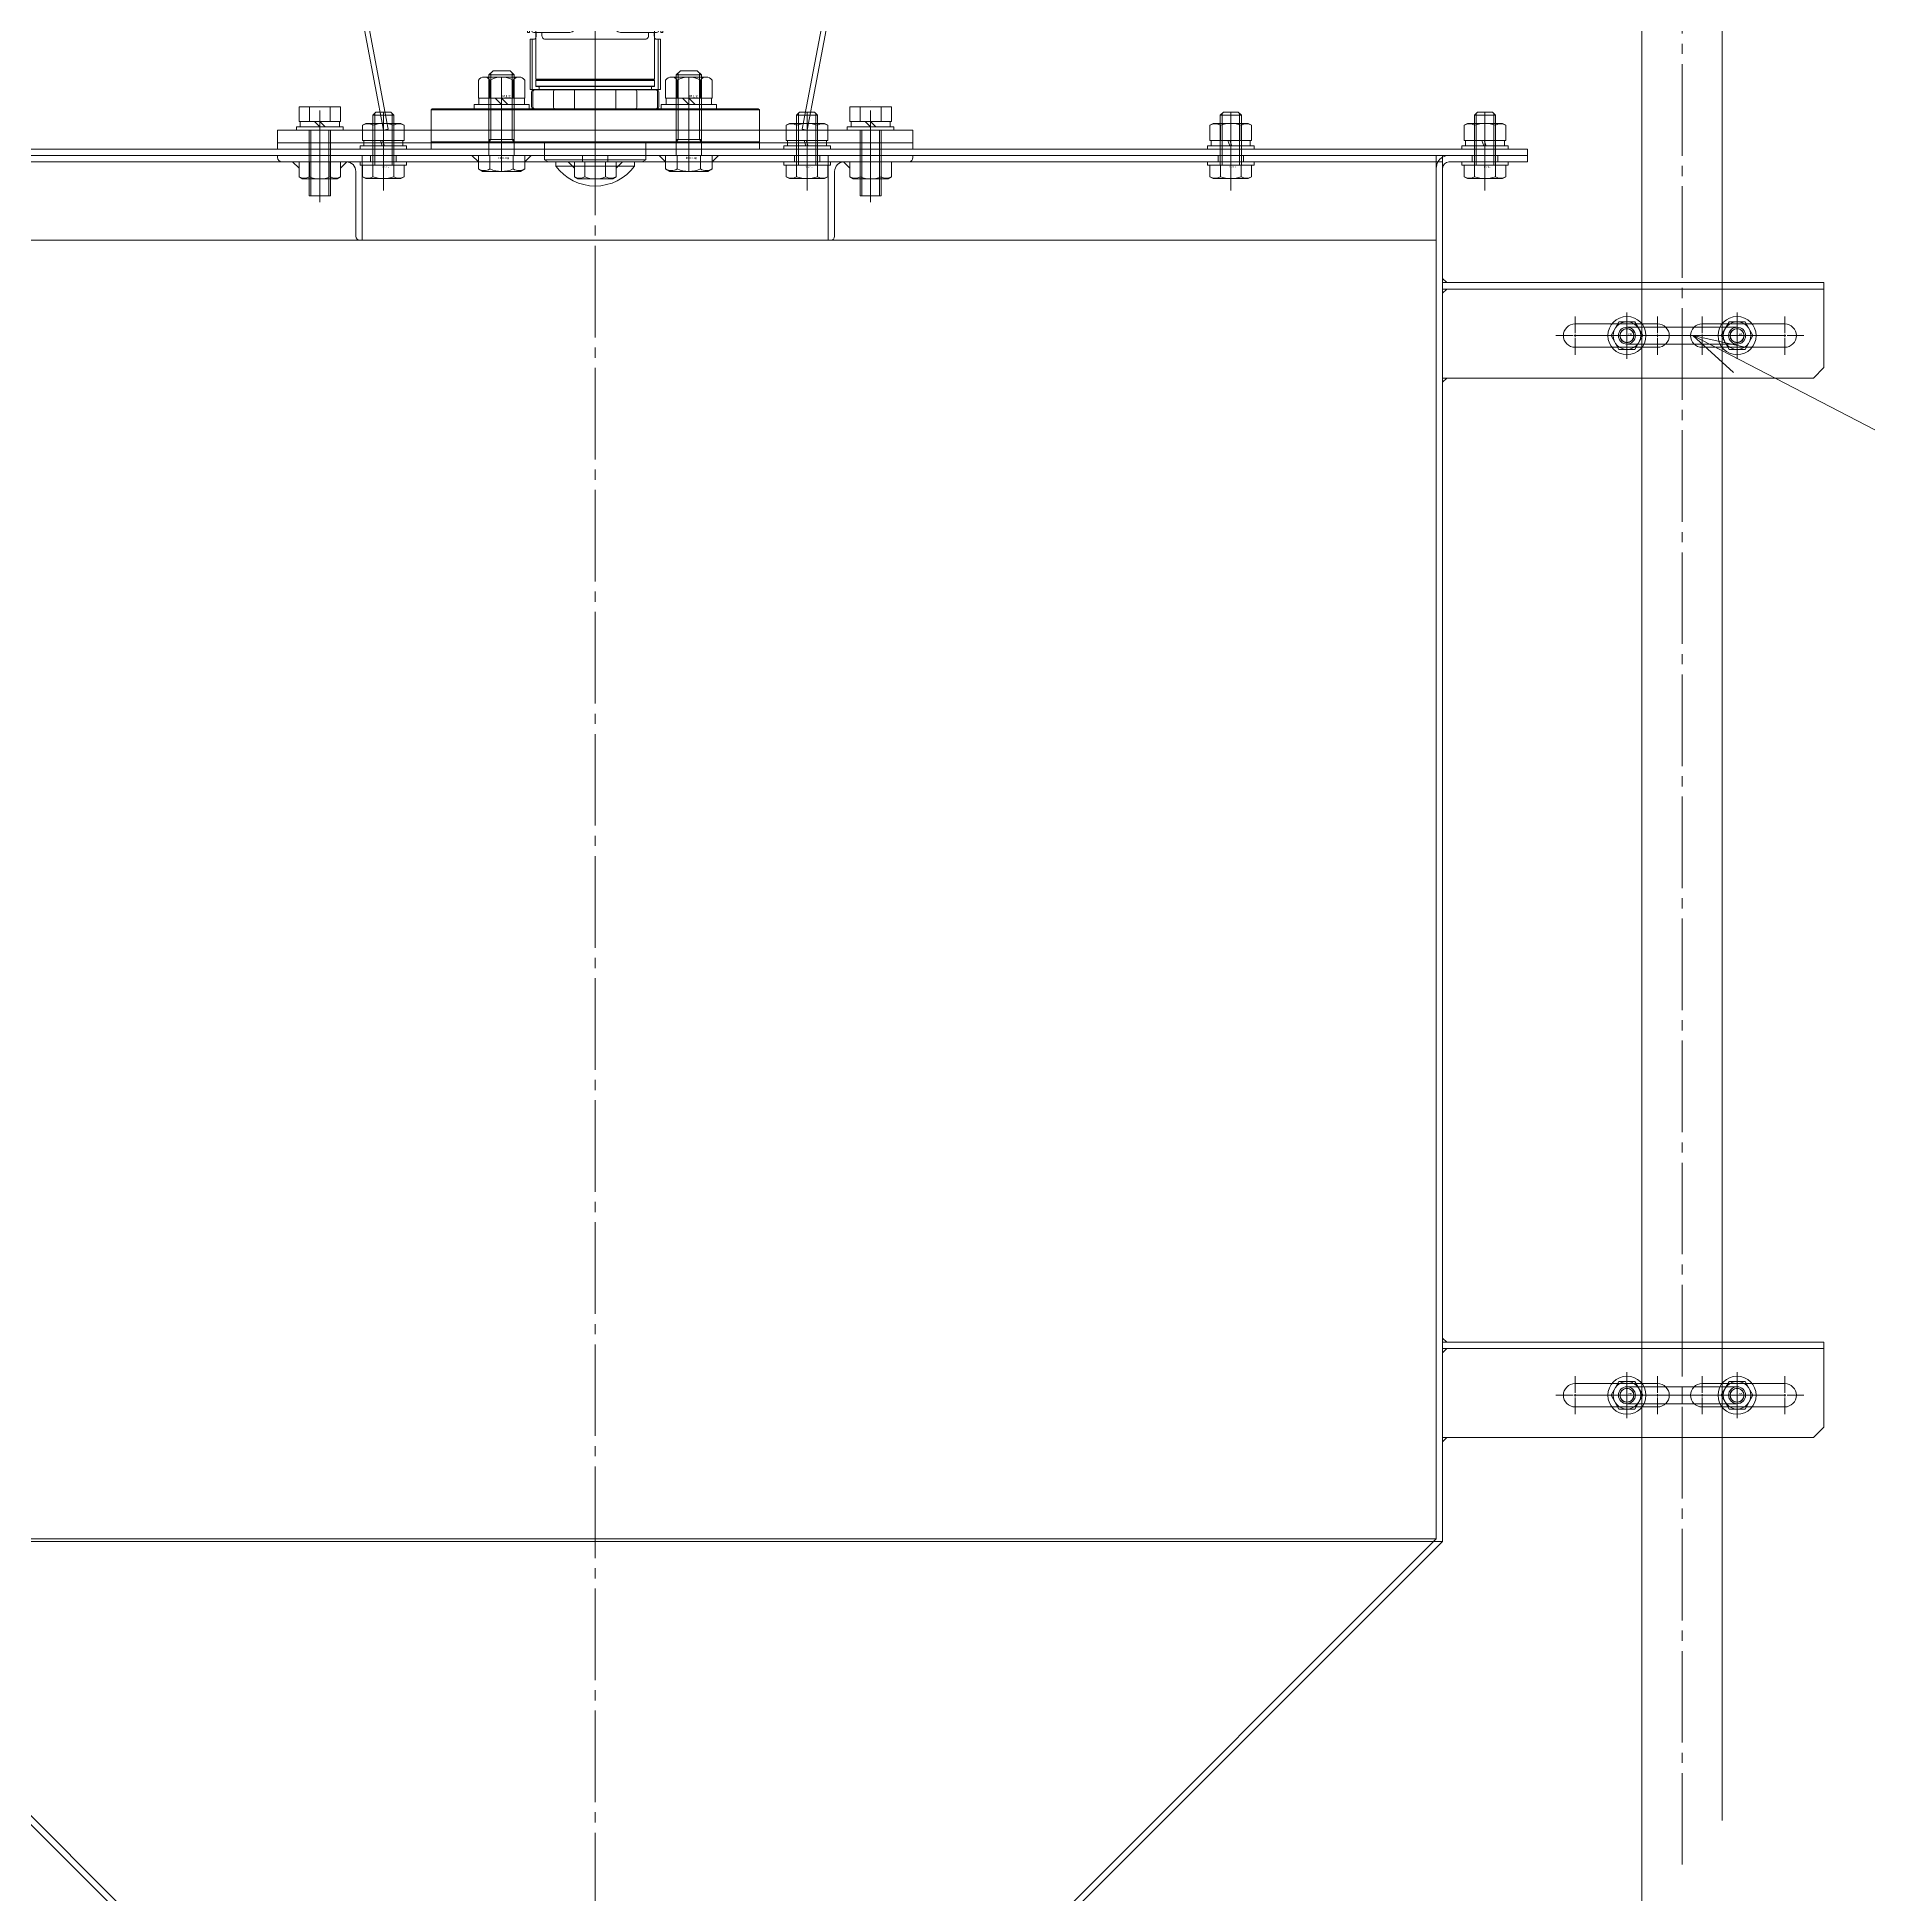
# Model space of a CAD drawing. Units: millimetres at full size. Extents: x -24503 to 24503, y -7436 to 7436.
# Drawn here: x 8835 to 9699, y 3430 to 4307 of the extents above; entities that cross this region are included whole.
import ezdxf
from ezdxf.enums import TextEntityAlignment as Align

# ---------------------------------------------------------------- set-up
doc = ezdxf.new("R2010")
doc.units = ezdxf.units.MM
doc.header["$LTSCALE"] = 4.8
doc.linetypes.add('CHAIN2', pattern=[12, 9, -1, 1, -1])
for name, color, linetype, lineweight in [('0-2_08_DIM', 3, 'Continuous', 9), ('0-4_0', 2, 'Continuous', 9), ('0-5_01_NORMAL', 134, 'Continuous', 9), ('0-6_05_CENTER', 2, 'CHAIN2', 9), ('0-7_04_HIDDEN', 7, 'Continuous', 9), ('0-8_10_DRAFT', 1, 'Continuous', 9), ('0-C_01_外形線', 134, 'Continuous', 9), ('0-D_03_かくれ線', 5, 'Continuous', 9), ('0-F_04_中心線', 4, 'CHAIN2', 9), ('1-0_02_細線', 6, 'Continuous', 9)]:
    doc.layers.add(name, color=color, linetype=linetype, lineweight=lineweight)
doc.styles.add('ＭＳ ゴシック', font='')
doc.styles.get('ＭＳ ゴシック').set_extended_font_data('MS Gothic')

# ---------------------------------------------------------------- blocks, each defined once
blk = doc.blocks.new('A$C1A3C2C0C_1_1_2_1')
at = {"layer": '0-4_0', "color": 134}
for p, q in [((-9.815, 11), (9.815, 11)), ((-9.815, 4), (-9.815, 11)), ((-4.908, 4), (-4.908, 11)), ((4.907, 4), (4.907, 11)), ((9.815, 4), (9.815, 11)), ((-11, 1.5), (11, 1.5)), ((-11, 1.5), (-11, 0)), ((-11, 0), (11, 0)), ((9.815, 4), (-9.815, 4)), ((-9.25, 4), (-9.25, 1.5)), ((-5, -31), (-5, 0)), ((-4.188, -31), (-4.188, 0)), ((0, 1.5), (-2.5, 4)), ((0, 4), (2.5, 1.5)), ((4.188, -31), (4.188, 0)), ((5, -31), (5, 0)), ((9.25, 1.5), (9.25, 4)), ((11, 0), (11, 1.5)), ((-5, -31), (5, -31))]:
    blk.add_line(p, q, dxfattribs=at)
at = {"layer": '0-4_0', "color": 134, "linetype": 'CHAIN2'}
blk.add_line((0, -34), (0, 14), dxfattribs=at)
at = {"layer": '0-8_10_DRAFT', "style": 'ＭＳ ゴシック', "width": 1.8}
blk.add_text('BT-M10x35L,SW,PW', height=0.2199, dxfattribs=at).set_placement((5.1, 10.658), align=Align.BOTTOM_LEFT)
blk = doc.blocks.new('A$C1BB41D09_1_1')
at = {"layer": '0-4_0', "color": 134}
for p, q in [((-250, 800), (-100, 6)), ((250, 800), (100, 6))]:
    blk.add_line(p, q, dxfattribs=at)
blk.add_lwpolyline([(-150, 0), (150, 0), (150, 6), (-150, 6)], close=True, dxfattribs=at)
at = {"layer": '0-6_05_CENTER'}
for p, q in [((0, 1266.384), (0, -10.394)), ((-130, -7.779), (-130, 13.567)), ((-130, -7.779), (-130, 13.567)), ((130, -7.779), (130, 13.567)), ((130, -7.779), (130, 13.567))]:
    blk.add_line(p, q, dxfattribs=at)
at = {"layer": '0-7_04_HIDDEN'}
for p, q in [((-247.7, 800.215), (-97.74, 6.427)), ((247.7, 800.215), (97.74, 6.427)), ((-100, 6), (-97.74, 6.427)), ((-100, 0), (-100, 6)), ((100, 6), (97.74, 6.427)), ((100, 0), (100, 6))]:
    blk.add_line(p, q, dxfattribs=at)
blk = doc.blocks.new('A$C30EB6CF4_1_1')
at = {"layer": '0-4_0', "color": 3}
blk.add_lwpolyline([(-150, 3), (150, 3), (150, 0), (-150, 0)], close=True, dxfattribs=at)
at = {"layer": '0-4_0'}
for name, p in [('A$C1BB41D09_1_1', (0, 3)), ('A$C1A3C2C0C_1_1_2_1', (-130, 9)), ('A$C1A3C2C0C_1_1_2_1', (130, 9))]:
    blk.add_blockref(name, p, dxfattribs=at)
blk = doc.blocks.new('A$C68031159_1_1')
at = {"layer": '0-4_0'}
for p, q in [((-31, 70.899), (31, 70.899)), ((-30, 70.899), (-30, 27.899)), ((30, 27.899), (30, 70.899)), ((-32, 69.899), (-32, 26.899)), ((-30, 69.899), (-31, 69.899)), ((-31, 26.899), (-31, 69.899)), ((30, 69.899), (31, 69.899)), ((31, 26.899), (31, 69.899)), ((32, 69.899), (32, 26.899)), ((-9, 37.316), (-9, 29.899)), ((9, 29.899), (9, 37.316)), ((-31, 26.899), (-32, 26.899)), ((-12, 26.899), (-29, 26.899)), ((-27.869, 25.7), (-27.869, 26.899)), ((-25.189, 26.899), (-25.189, 25.7)), ((9, 29.9), (-9, 29.9)), ((29, 26.899), (12, 26.899)), ((25.189, 26.899), (25.189, 25.7)), ((27.869, 25.7), (27.869, 26.899)), ((31.25, 26.899), (31, 26.899)), ((32, 26.899), (31.25, 26.899)), ((-30.75, 23.7), (-30.75, 0)), ((-29.75, 23.7), (-30.75, 23.7)), ((-29.75, 23.7), (-28.655, 23.7)), ((23.988, 23.7), (-23.988, 23.7)), ((28.655, 23.7), (29.75, 23.7)), ((29.75, 23.7), (30.75, 23.7)), ((30.75, 0), (30.75, 23.7)), ((-30.75, 0), (30.75, 0))]:
    blk.add_line(p, q, dxfattribs=at)
for centre, radius, start, end in [((-31, 69.899), 1, 90, 180), ((31, 69.899), 1, 0, 90), ((0, 47.899), 13, 318.59038, 221.40962), ((-12, 37.316), 3, 0, 41.40962), ((12, 37.316), 3, 138.59038, 180), ((-29, 27.899), 1, 180, 270), ((-12, 29.899), 3, 270, 0), ((12, 29.899), 3, 180, 270), ((29, 27.899), 1, 270, 0), ((-28.775, 24.291), 0.603, 281.50167, 338.44243), ((-31.203, 25.555), 3.337, 333.56013, 2.49311), ((-22.56, 25.595), 2.631, 177.72115, 213.72966), ((-23.945, 24.657), 0.959, 213.06511, 267.39724), ((23.945, 24.657), 0.959, 272.60276, 326.93489), ((22.56, 25.595), 2.631, 326.27034, 2.27885), ((31.203, 25.555), 3.337, 177.50689, 206.43987), ((28.775, 24.291), 0.603, 201.55757, 258.49833)]:
    blk.add_arc(centre, radius, start, end, dxfattribs=at)
at = {"layer": '0-7_04_HIDDEN', "color": 2}
for p, q in [((-30, 69.899), (30, 69.899)), ((-29.75, 0), (-29.75, 23.7)), ((29.75, 0), (29.75, 23.7))]:
    blk.add_line(p, q, dxfattribs=at)
blk = doc.blocks.new('A$C6802FC92_1_1')
at = {"layer": '0-4_0'}
for p, q in [((-7.584, 88), (-26, 88)), ((-21.537, 87.941), (-24.058, 86.076)), ((-16.515, 86.935), (-16.515, 87.8)), ((-16.3, 88), (-16.3, 80.28)), ((7.584, 88), (-7.584, 88)), ((7.584, 88), (26, 88)), ((16.3, 88), (16.3, 80.28)), ((16.515, 86.935), (16.515, 87.8)), ((21.537, 87.941), (24.058, 86.076)), ((28, 86), (26, 88)), ((-24.134, 85.945), (-24.919, 80.027)), ((-16.515, 87), (-16.3, 87)), ((16.3, 86), (-16.3, 86)), ((16.515, 87), (16.3, 87)), ((24.134, 85.945), (24.919, 80.027)), ((28, 78), (28, 86)), ((-28, 78), (-27.209, 78)), ((-28, 77.55), (-28, 54.75)), ((28, 78), (27.209, 78)), ((28, 54.75), (28, 77.55)), ((-27.833, 69.892), (-27.94, 64.251)), ((-25.976, 68.224), (-26.456, 62.827)), ((25.976, 68.224), (26.456, 62.827)), ((27.833, 69.892), (27.94, 64.251)), ((-27.958, 54.552), (-28, 49.75)), ((28, 49.75), (27.958, 54.552)), ((-28, 49.75), (-28, 30)), ((28, 30), (28, 49.75)), ((-27.8, 29.597), (-28, 29.397)), ((-28, 26.7), (-28, 29.397)), ((28, 29.397), (-28, 29.397)), ((-28, 26.7), (28, 26.7)), ((-27.8, 26.5), (-28, 26.7)), ((-27.8, 29.597), (-26.31, 29.597)), ((-26.7, 26.5), (-27.8, 26.5)), ((-26.7, 26.5), (26.7, 26.5)), ((-26.5, 26.3), (-26.5, 25.2)), ((-26.31, 29.597), (26.31, 29.597)), ((-26.11, 30), (-26.11, 29.797)), ((26.11, 30), (26.11, 29.797)), ((26.11, 30), (28, 30)), ((27.8, 29.597), (26.31, 29.597)), ((26.5, 26.3), (26.5, 25.2)), ((27.8, 26.5), (26.7, 26.5)), ((27.8, 29.597), (28, 29.397)), ((27.8, 26.5), (28, 26.7)), ((28, 26.7), (28, 29.397)), ((-30, 24), (-30, 17)), ((-29.458, 17), (-29.458, 24)), ((-19.646, 17), (-19.646, 24)), ((-9.812, 17), (-9.812, 24)), ((9.812, 17), (9.812, 24)), ((19.646, 17), (19.646, 24)), ((29.458, 17), (29.458, 24)), ((30, 17), (30, 24)), ((-77, 16), (-77.5, 15.5)), ((-77.5, 15.5), (77.5, 15.5)), ((-77.5, 0.5), (-77.5, 15.5)), ((77, 16), (77.5, 15.5)), ((77.5, 0.5), (77.5, 15.5)), ((-77.5, 0.5), (77.5, 0.5)), ((-77, 0), (-77.5, 0.5)), ((-77, 0), (77, 0)), ((77, 0), (77.5, 0.5))]:
    blk.add_line(p, q, dxfattribs=at)
for points in [[(-26, 88), (-28, 86), (-28, 78)], [(-27.8, 77.75), (-26.905, 77.75), (-26.087, 77.75)], [(27.8, 77.75), (26.905, 77.75), (26.087, 77.75)], [(-28, 54.75), (-27.758, 54.75), (27.758, 54.75), (28, 54.75)], [(-28, 30), (-26.11, 30), (26.11, 30)], [(29, 25), (26.7, 25), (-26.7, 25), (-29, 25)], [(-77, 16), (-29, 16), (29, 16), (77, 16)]]:
    blk.add_lwpolyline(points, dxfattribs=at)
for centre, radius, start, end in [((-21.417, 87.847), 0.152, 91.2448, 141.993), ((-16.715, 87.8), 0.2, 359.99891, 89.99891), ((-7.584, 88.5), 0.5, 270, 356.22782), ((0, 88), 7.1, 3.77218, 176.22782), ((7.584, 88.5), 0.5, 183.77218, 270), ((16.715, 87.8), 0.2, 90.00109, 180.00109), ((21.417, 87.847), 0.152, 38.007, 88.7552), ((-30.158, 80.676), 5.279, 338.21067, 352.94618), ((-23.936, 85.917), 0.2, 127.50014, 171.92897), ((-16.315, 86.935), 0.2, 180, 274.31052), ((-12.191, 80.316), 4.109, 180.5155, 264.20458), ((12.191, 80.316), 4.109, 275.79542, 359.4845), ((16.315, 86.935), 0.2, 265.68948, 360), ((23.936, 85.917), 0.2, 8.07103, 52.49986), ((30.158, 80.676), 5.279, 187.05382, 201.78933), ((-27.8, 77.55), 0.2, 90, 180), ((-26.334, 69.916), 1.499, 166.56453, 180.91649), ((-27.774, 70.26), 0.0183, 40.77155, 167.66608), ((-23.824, 73.105), 4.85, 215.74109, 241.68483), ((-27.214, 77.713), 0.287, 47.10726, 88.86331), ((-27.485, 77.49), 0.636, 24.12154, 42.92017), ((-26.203, 78.388), 0.649, 280.24196, 323.20001), ((-27.84, 79.772), 2.791, 320.57751, 337.75993), ((-0.012, 200.352), 124.763, 264.20625, 275.80452), ((27.84, 79.772), 2.791, 202.24007, 219.42249), ((26.203, 78.388), 0.649, 216.79999, 259.75804), ((23.824, 73.105), 4.85, 298.31517, 324.25891), ((27.485, 77.49), 0.636, 137.07983, 155.87846), ((27.214, 77.713), 0.287, 91.13669, 132.89274), ((27.774, 70.26), 0.0183, 12.33392, 139.22845), ((26.334, 69.916), 1.499, 359.08351, 13.43547), ((27.8, 77.55), 0.2, 0, 90), ((-24.409, 64.125), 3.533, 177.95282, 187.54875), ((-25.459, 64.922), 2.758, 207.2177, 244.3346), ((-26.624, 62.487), 0.0581, 239.79556, 312.19737), ((-26.794, 62.661), 0.301, 313.85809, 346.18254), ((-27.504, 62.9), 1.05, 342.75547, 356.03157), ((-26.3, 68.611), 0.284, 17.65065, 51.93408), ((-27.03, 68.347), 1.061, 353.3768, 19.3226), ((27.029, 68.347), 1.061, 160.6774, 186.6232), ((26.3, 68.611), 0.284, 128.06592, 162.34935), ((27.504, 62.9), 1.05, 183.96843, 197.24453), ((26.794, 62.661), 0.301, 193.81746, 226.14191), ((26.624, 62.487), 0.0581, 227.80263, 300.20444), ((25.459, 64.922), 2.758, 295.6654, 332.7823), ((24.409, 64.125), 3.533, 352.45125, 2.04718), ((-27.758, 54.55), 0.2, 90, 179.5), ((27.758, 54.55), 0.2, 0.5, 90), ((-26.7, 26.3), 0.2, 0, 90), ((-26.31, 29.797), 0.2, 270, 0), ((26.31, 29.797), 0.2, 180, 270), ((26.7, 26.3), 0.2, 90, 180), ((-29, 24), 1, 90, 180), ((-28.482, 24.024), 0.977, 91.4898, 181.39733), ((-26.7, 25.2), 0.2, 270, 0), ((-18.729, 24.089), 0.921, 98.46972, 185.53549), ((-6.086, 24.085), 3.727, 168.62647, 181.31156), ((-9.454, 24.782), 0.289, 130.80311, 172.28959), ((9.454, 24.782), 0.289, 7.71041, 49.19689), ((6.086, 24.085), 3.727, 358.68844, 11.37353), ((18.729, 24.089), 0.921, 354.46451, 81.53028), ((26.7, 25.2), 0.2, 180, 270), ((28.482, 24.024), 0.977, 358.60267, 88.5102), ((29, 24), 1, 0, 90), ((-29, 17), 1, 180, 270), ((-28.482, 16.976), 0.977, 178.60267, 268.5102), ((-18.729, 16.911), 0.921, 174.46451, 261.53028), ((-6.086, 16.915), 3.727, 178.68844, 191.37353), ((-9.454, 16.218), 0.289, 187.71041, 229.19689), ((9.454, 16.218), 0.289, 310.80311, 352.28959), ((6.086, 16.915), 3.727, 348.62647, 1.31156), ((18.729, 16.911), 0.921, 278.46972, 5.53549), ((28.482, 16.976), 0.977, 271.4898, 1.39733), ((29, 17), 1, 270, 0)]:
    blk.add_arc(centre, radius, start, end, dxfattribs=at)
at = {"layer": '0-6_05_CENTER'}
for p, q in [((0, -27.927), (0, 101.319)), ((-44.195, -4.753), (-44.195, 20.673)), ((44.195, -4.753), (44.195, 20.673))]:
    blk.add_line(p, q, dxfattribs=at)
at = {"layer": '0-7_04_HIDDEN', "color": 2}
for p, q in [((-23.902, 0), (-23.902, -8)), ((23.901, 0), (23.901, -8)), ((22.169, -9), (23.901, -8)), ((-18.55, -9), (-22.169, -9)), ((-18.55, -9), (-18.55, -11)), ((18.55, -9), (-18.55, -9)), ((18.55, -11), (-18.55, -11)), ((18.55, -11), (18.55, -9)), ((22.169, -9), (18.55, -9))]:
    blk.add_line(p, q, dxfattribs=at)
blk.add_lwpolyline([(-22.169, -9), (-23.902, -8), (23.901, -8)], dxfattribs=at)
blk.add_arc((0, 2.61), 23.007, 216.26695, 323.73305, dxfattribs=at)
blk = doc.blocks.new('M12Nza_1_1_1_1')
at = {"layer": '0-4_0', "color": 134}
for p, q in [((-10.95, 5), (-10.95, 13.533)), ((-8.213, 15), (8.212, 15)), ((-5.475, 5), (-5.475, 13.533)), ((5.475, 5), (5.475, 13.533)), ((10.95, 13.533), (10.95, 5)), ((10.95, 5), (-10.95, 5)), ((-10.75, 2), (-10.75, 5)), ((0, 2), (-3, 5)), ((0, 5), (3, 2)), ((10.75, 5), (10.75, 2))]:
    blk.add_line(p, q, dxfattribs=at)
at = {"layer": '0-4_0', "color": 134, "linetype": 'CHAIN2'}
blk.add_line((0, 0), (0, 15), dxfattribs=at)
at = {"layer": '0-4_0', "color": 134}
blk.add_lwpolyline([(-13, 2), (13, 2), (13, 0), (-13, 0)], close=True, dxfattribs=at)
for centre, radius, start, end in [((-8.213, 11.712), 3.288, 33.626, 146.374), ((0, 4.05), 10.95, 60, 120), ((8.212, 11.712), 3.288, 33.626, 146.374)]:
    blk.add_arc(centre, radius, start, end, dxfattribs=at)
at = {"layer": '0-8_10_DRAFT', "style": 'ＭＳ ゴシック', "width": 1.8}
blk.add_text('M12', height=1.1, dxfattribs=at).set_placement((0.31, 5.093), align=Align.BOTTOM_LEFT)
blk = doc.blocks.new('A$C680311B8_1_1')
at = {"layer": '0-5_01_NORMAL', "color": 3}
blk.add_lwpolyline([(-77.5, 0), (77.5, 0), (77.5, -3), (-77.5, -3)], close=True, dxfattribs=at)
at = {"layer": '0-5_01_NORMAL'}
for name, p in [('A$C6802FC92_1_1', (0, 0)), ('A$C68031159_1_1', (0, 25.198)), ('M12Nza_1_1_1_1', (-44.195, 16)), ('M12Nza_1_1_1_1', (44.195, 16))]:
    blk.add_blockref(name, p, dxfattribs=at)
blk = doc.blocks.new('8b_1_1')
at = {"layer": '0-7_04_HIDDEN', "color": 2, "linetype": 'CHAIN2'}
for p, q in [((0, -10.868), (0, 10.868)), ((10.868, 0), (-10.868, 0))]:
    blk.add_line(p, q, dxfattribs=at)
at = {"layer": '0-7_04_HIDDEN', "color": 2}
for p, q in [((-3.75, 6.495), (-7.5, 0)), ((-7.5, 0), (-3.75, -6.495)), ((3.75, 6.495), (-3.75, 6.495)), ((3.75, 6.495), (-3.75, 6.495)), ((7.5, 0), (3.75, 6.495)), ((3.75, -6.495), (7.5, 0)), ((-3.75, -6.495), (3.75, -6.495)), ((-3.75, -6.495), (3.75, -6.495))]:
    blk.add_line(p, q, dxfattribs=at)
for points in [[(-3.75, 6.495), (-7.5, 0), (-3.75, -6.495)], [(3.75, -6.495), (7.5, 0), (3.75, 6.495)]]:
    blk.add_lwpolyline(points, dxfattribs=at)
for radius in [9, 6.495, 4, 3.25]:
    blk.add_circle((0, 0), radius, dxfattribs=at)
at = {"layer": '0-8_10_DRAFT', "style": 'ＭＳ ゴシック', "width": 1.75}
blk.add_text('M8', height=0.7331, dxfattribs=at).set_placement((0.763, 0.143), align=Align.BOTTOM_LEFT)
blk = doc.blocks.new('A$C68035EB2_1_1')
at = {"layer": '0-4_0'}
for p, q in [((-26, 4), (26, 4)), ((-26, -4), (26, -4))]:
    blk.add_line(p, q, dxfattribs=at)
at = {"layer": '0-4_0', "color": 134}
for centre, start, end in [((-26, 0), 90, 270), ((26, 0), 270, 90)]:
    blk.add_arc(centre, 4, start, end, dxfattribs=at)
at = {"layer": '0-6_05_CENTER'}
for p, q in [((32.645, 0), (-32.645, 0)), ((-26, -6.702), (-26, 6.702)), ((26, -6.702), (26, 6.702))]:
    blk.add_line(p, q, dxfattribs=at)
at = {"layer": '0-7_04_HIDDEN', "color": 2}
for centre in [(-26, 0), (26, 0)]:
    blk.add_circle(centre, 3.322, dxfattribs=at)
for centre, start, end in [((-26, 0), 270, 90), ((26, 0), 90, 270)]:
    blk.add_arc(centre, 4, start, end, dxfattribs=at)
at = {"layer": '0-8_10_DRAFT'}
blk.add_line((0, 4), (0, -4), dxfattribs=at)
blk = doc.blocks.new('A$C68035FB2_1_1')
at = {"layer": '0-4_0'}
blk.add_blockref('A$C68035EB2_1_1', (0, 0), dxfattribs=at)
at = {"layer": '0-7_04_HIDDEN'}
for p in [(-26, 0), (26, 0)]:
    blk.add_blockref('8b_1_1', p, dxfattribs=at)
blk = doc.blocks.new('U2203')
at = {"layer": '0-F_04_中心線'}
for p, q in [((0, 1.1), (0, 9)), ((-9, 0), (-1.1, 0)), ((1.1, 0), (9, 0)), ((0, -9), (0, -1.1))]:
    blk.add_line(p, q, dxfattribs=at)
at = {"layer": '0-F_04_中心線', "linetype": 'Continuous'}
for p, q in [((-0.55, 0), (0.55, 0)), ((0, -0.55), (0, 0.55))]:
    blk.add_line(p, q, dxfattribs=at)
blk = doc.blocks.new('U2205')
at = {"layer": '0-F_04_中心線'}
for p, q in [((0, 1.1), (0, 9)), ((-9, 0), (-1.1, 0)), ((1.1, 0), (9, 0)), ((0, -9), (0, -1.1))]:
    blk.add_line(p, q, dxfattribs=at)
at = {"layer": '0-F_04_中心線', "linetype": 'Continuous'}
for p, q in [((-0.55, 0), (0.55, 0)), ((0, -0.55), (0, 0.55))]:
    blk.add_line(p, q, dxfattribs=at)
blk = doc.blocks.new('U2199')
at = {"layer": '0-F_04_中心線'}
for p, q in [((0, 1.1), (0, 9)), ((-9, 0), (-1.1, 0)), ((1.1, 0), (9, 0)), ((0, -9), (0, -1.1))]:
    blk.add_line(p, q, dxfattribs=at)
at = {"layer": '0-F_04_中心線', "linetype": 'Continuous'}
for p, q in [((-0.55, 0), (0.55, 0)), ((0, -0.55), (0, 0.55))]:
    blk.add_line(p, q, dxfattribs=at)
blk = doc.blocks.new('U2198')
at = {"layer": '0-F_04_中心線'}
for p, q in [((0, 1.1), (0, 9)), ((-9, 0), (-1.1, 0)), ((1.1, 0), (9, 0)), ((0, -9), (0, -1.1))]:
    blk.add_line(p, q, dxfattribs=at)
at = {"layer": '0-F_04_中心線', "linetype": 'Continuous'}
for p, q in [((-0.55, 0), (0.55, 0)), ((0, -0.55), (0, 0.55))]:
    blk.add_line(p, q, dxfattribs=at)
blk = doc.blocks.new('U2204')
at = {"layer": '0-F_04_中心線'}
for p, q in [((0, 1.1), (0, 9)), ((-9, 0), (-1.1, 0)), ((1.1, 0), (9, 0)), ((0, -9), (0, -1.1))]:
    blk.add_line(p, q, dxfattribs=at)
at = {"layer": '0-F_04_中心線', "linetype": 'Continuous'}
for p, q in [((-0.55, 0), (0.55, 0)), ((0, -0.55), (0, 0.55))]:
    blk.add_line(p, q, dxfattribs=at)
blk = doc.blocks.new('U2200')
at = {"layer": '0-F_04_中心線'}
for p, q in [((0, 1.1), (0, 9)), ((-9, 0), (-1.1, 0)), ((1.1, 0), (9, 0)), ((0, -9), (0, -1.1))]:
    blk.add_line(p, q, dxfattribs=at)
at = {"layer": '0-F_04_中心線', "linetype": 'Continuous'}
for p, q in [((-0.55, 0), (0.55, 0)), ((0, -0.55), (0, 0.55))]:
    blk.add_line(p, q, dxfattribs=at)
blk = doc.blocks.new('U2202')
at = {"layer": '0-F_04_中心線'}
for p, q in [((0, 1.1), (0, 9)), ((-9, 0), (-1.1, 0)), ((1.1, 0), (9, 0)), ((0, -9), (0, -1.1))]:
    blk.add_line(p, q, dxfattribs=at)
at = {"layer": '0-F_04_中心線', "linetype": 'Continuous'}
for p, q in [((-0.55, 0), (0.55, 0)), ((0, -0.55), (0, 0.55))]:
    blk.add_line(p, q, dxfattribs=at)
blk = doc.blocks.new('U2201')
at = {"layer": '0-F_04_中心線'}
for p, q in [((0, 1.1), (0, 9)), ((-9, 0), (-1.1, 0)), ((1.1, 0), (9, 0)), ((0, -9), (0, -1.1))]:
    blk.add_line(p, q, dxfattribs=at)
at = {"layer": '0-F_04_中心線', "linetype": 'Continuous'}
for p, q in [((-0.55, 0), (0.55, 0)), ((0, -0.55), (0, 0.55))]:
    blk.add_line(p, q, dxfattribs=at)
blk = doc.blocks.new('_Open30')
at = {"layer": '0-2_08_DIM'}
blk.add_line((0, 0), (-1, 0), dxfattribs=at)
blk.add_lwpolyline([(-1, 0.26795), (0, 0), (-1, -0.26795)], dxfattribs=at)

msp = doc.modelspace()

# ---------------------------------------------------------------- linework, layer by layer
at = {"layer": '0-2_08_DIM', "color": 2}
msp.add_lwpolyline([(9638.514, 4154.448), (9778.958, 4081.772), (9782.558, 4081.772)], dxfattribs=at)
at = {"layer": '0-4_0', "color": 134}
for p, q in [((9498.194, 4250.938), (8698.194, 4250.938)), ((9498.194, 4247.938), (8698.194, 4247.938)), ((9498.194, 4190.938), (9592.194, 4190.938)), ((9560.694, 4171.438), (9570.444, 4171.438)), ((9589.944, 4171.438), (9570.444, 4171.438)), ((9630.444, 4171.438), (9649.944, 4171.438)), ((9659.694, 4171.438), (9649.944, 4171.438)), ((9570.444, 4160.438), (9560.694, 4160.438)), ((9589.944, 4160.438), (9570.444, 4160.438)), ((9630.444, 4160.438), (9649.944, 4160.438)), ((9649.944, 4160.438), (9659.694, 4160.438)), ((9630.194, 3690.938), (9678.194, 3690.938)), ((9560.694, 3671.438), (9570.444, 3671.438)), ((9589.944, 3671.438), (9570.444, 3671.438)), ((9630.444, 3671.438), (9649.944, 3671.438)), ((9659.694, 3671.438), (9649.944, 3671.438)), ((9570.444, 3660.438), (9560.694, 3660.438)), ((9589.944, 3660.438), (9570.444, 3660.438)), ((9630.444, 3660.438), (9649.944, 3660.438)), ((9649.944, 3660.438), (9659.694, 3660.438))]:
    msp.add_line(p, q, dxfattribs=at)
for points in [[(8898.194, 3396.938), (9298.194, 3396.938), (9498.194, 3596.938), (9498.194, 4250.938), (8698.194, 4250.938), (8698.194, 3596.938)], [(9500.194, 4190.938), (9498.194, 4190.938), (9498.194, 4192.938)], [(9500.194, 4187.938), (9498.194, 4187.938), (9498.194, 4185.938)], [(9500.194, 4145.938), (9498.194, 4145.938), (9498.194, 4143.938)], [(9500.194, 3690.938), (9498.194, 3690.938), (9498.194, 3692.938)], [(9500.194, 3687.938), (9498.194, 3687.938), (9498.194, 3685.938)], [(9500.194, 3645.938), (9498.194, 3645.938), (9498.194, 3643.938)]]:
    msp.add_lwpolyline(points, close=True, dxfattribs=at)
for centre, radius, start, end in [((9501.194, 4244.938), 6, 90, 120), ((9560.694, 4165.938), 5.5, 90, 270), ((9659.694, 4165.938), 5.5, 270, 90), ((9560.694, 3665.938), 5.5, 90, 270), ((9659.694, 3665.938), 5.5, 270, 90)]:
    msp.add_arc(centre, radius, start, end, dxfattribs=at)
at = {"layer": '0-C_01_外形線'}
for p, q in [((9592.194, 5058.938), (9592.194, 3415.813)), ((9630.194, 5058.938), (9630.194, 3465.286)), ((9047.999, 4288.938), (9049.999, 4290.938)), ((9047.999, 4288.938), (9059.999, 4288.938)), ((9047.999, 4287.938), (9047.999, 4288.938)), ((9049.999, 4290.938), (9057.999, 4290.938)), ((9059.999, 4288.938), (9057.999, 4290.938)), ((9059.999, 4287.938), (9059.999, 4288.938)), ((9136.388, 4288.938), (9138.388, 4290.938)), ((9136.388, 4287.938), (9136.388, 4288.938)), ((9136.388, 4288.938), (9148.388, 4288.938)), ((9138.388, 4290.938), (9146.388, 4290.938)), ((9148.388, 4288.938), (9146.388, 4290.938)), ((9148.388, 4287.938), (9148.388, 4288.938)), ((8993.194, 4269.938), (8994.694, 4271.438)), ((8993.194, 4269.938), (9003.194, 4269.938)), ((8993.194, 4266.088), (8993.194, 4269.938)), ((8994.694, 4271.438), (9001.694, 4271.438)), ((9003.194, 4269.938), (9001.694, 4271.438)), ((9003.194, 4266.088), (9003.194, 4269.938)), ((9193.194, 4269.938), (9194.694, 4271.438)), ((9193.194, 4269.938), (9203.194, 4269.938)), ((9193.194, 4266.088), (9193.194, 4269.938)), ((9194.694, 4271.438), (9201.694, 4271.438)), ((9203.194, 4269.938), (9201.694, 4271.438)), ((9203.194, 4266.088), (9203.194, 4269.938)), ((9393.194, 4269.938), (9394.694, 4271.438)), ((9393.194, 4269.938), (9403.194, 4269.938)), ((9393.194, 4266.088), (9393.194, 4269.938)), ((9394.694, 4271.438), (9401.694, 4271.438)), ((9403.194, 4269.938), (9401.694, 4271.438)), ((9403.194, 4266.088), (9403.194, 4269.938)), ((9513.194, 4269.938), (9514.694, 4271.438)), ((9513.194, 4269.938), (9523.194, 4269.938)), ((9513.194, 4266.088), (9513.194, 4269.938)), ((9514.694, 4271.438), (9521.694, 4271.438)), ((9523.194, 4269.938), (9521.694, 4271.438)), ((9523.194, 4266.088), (9523.194, 4269.938)), ((8988.379, 4265.184), (8989.944, 4266.088)), ((8988.379, 4258.088), (8988.379, 4265.184)), ((9006.444, 4266.088), (8989.944, 4266.088)), ((8993.286, 4258.088), (8993.286, 4265.184)), ((9003.101, 4258.088), (9003.101, 4265.184)), ((9008.009, 4265.184), (9006.444, 4266.088)), ((9008.009, 4258.088), (9008.009, 4265.184)), ((9188.379, 4265.184), (9189.944, 4266.088)), ((9188.379, 4258.088), (9188.379, 4265.184)), ((9206.444, 4266.088), (9189.944, 4266.088)), ((9193.286, 4258.088), (9193.286, 4265.184)), ((9203.101, 4258.088), (9203.101, 4265.184)), ((9208.009, 4265.184), (9206.444, 4266.088)), ((9208.009, 4258.088), (9208.009, 4265.184)), ((9388.379, 4265.184), (9389.944, 4266.088)), ((9388.379, 4258.088), (9388.379, 4265.184)), ((9406.444, 4266.088), (9389.944, 4266.088)), ((9393.286, 4258.088), (9393.286, 4265.184)), ((9403.101, 4258.088), (9403.101, 4265.184)), ((9408.009, 4265.184), (9406.444, 4266.088)), ((9408.009, 4258.088), (9408.009, 4265.184)), ((9508.379, 4265.184), (9509.944, 4266.088)), ((9508.379, 4258.088), (9508.379, 4265.184)), ((9526.444, 4266.088), (9509.944, 4266.088)), ((9513.286, 4258.088), (9513.286, 4265.184)), ((9523.101, 4258.088), (9523.101, 4265.184)), ((9528.009, 4265.184), (9526.444, 4266.088)), ((9528.009, 4258.088), (9528.009, 4265.184)), ((9008.009, 4258.088), (8988.379, 4258.088)), ((8996.784, 4258.088), (8988.994, 4258.088)), ((8988.994, 4258.088), (8988.994, 4255.438)), ((8997.694, 4255.438), (8988.994, 4255.438)), ((8997.694, 4255.438), (8996.784, 4258.088)), ((9007.394, 4258.088), (8997.784, 4258.088)), ((8998.694, 4255.438), (8997.784, 4258.088)), ((9007.394, 4255.438), (8998.694, 4255.438)), ((9007.394, 4255.438), (9007.394, 4258.088)), ((9208.009, 4258.088), (9188.379, 4258.088)), ((9196.784, 4258.088), (9188.994, 4258.088)), ((9188.994, 4258.088), (9188.994, 4255.438)), ((9197.694, 4255.438), (9188.994, 4255.438)), ((9197.694, 4255.438), (9196.784, 4258.088)), ((9207.394, 4258.088), (9197.784, 4258.088)), ((9198.694, 4255.438), (9197.784, 4258.088)), ((9207.394, 4255.438), (9198.694, 4255.438)), ((9207.394, 4255.438), (9207.394, 4258.088)), ((9408.009, 4258.088), (9388.379, 4258.088)), ((9396.784, 4258.088), (9388.994, 4258.088)), ((9388.994, 4258.088), (9388.994, 4255.438)), ((9397.694, 4255.438), (9388.994, 4255.438)), ((9397.694, 4255.438), (9396.784, 4258.088)), ((9407.394, 4258.088), (9397.784, 4258.088)), ((9398.694, 4255.438), (9397.784, 4258.088)), ((9407.394, 4255.438), (9398.694, 4255.438)), ((9407.394, 4255.438), (9407.394, 4258.088)), ((9528.009, 4258.088), (9508.379, 4258.088)), ((9516.784, 4258.088), (9508.994, 4258.088)), ((9508.994, 4258.088), (9508.994, 4255.438)), ((9517.694, 4255.438), (9508.994, 4255.438)), ((9517.694, 4255.438), (9516.784, 4258.088)), ((9527.394, 4258.088), (9517.784, 4258.088)), ((9518.694, 4255.438), (9517.784, 4258.088)), ((9527.394, 4255.438), (9518.694, 4255.438)), ((9527.394, 4255.438), (9527.394, 4258.088)), ((8988.379, 4246.438), (8988.379, 4240.941)), ((9008.009, 4246.438), (8988.379, 4246.438)), ((8993.286, 4246.438), (8993.286, 4240.941)), ((9003.101, 4246.438), (9003.101, 4240.941)), ((9008.009, 4246.438), (9008.009, 4240.941)), ((9188.379, 4246.438), (9188.379, 4240.941)), ((9208.009, 4246.438), (9188.379, 4246.438)), ((9193.286, 4246.438), (9193.286, 4240.941)), ((9203.101, 4246.438), (9203.101, 4240.941)), ((9208.009, 4246.438), (9208.009, 4240.941)), ((9388.379, 4246.438), (9388.379, 4240.941)), ((9408.009, 4246.438), (9388.379, 4246.438)), ((9393.286, 4246.438), (9393.286, 4240.941)), ((9403.101, 4246.438), (9403.101, 4240.941)), ((9408.009, 4246.438), (9408.009, 4240.941)), ((9508.379, 4246.438), (9508.379, 4240.941)), ((9528.009, 4246.438), (9508.379, 4246.438)), ((9513.286, 4246.438), (9513.286, 4240.941)), ((9523.101, 4246.438), (9523.101, 4240.941)), ((9528.009, 4246.438), (9528.009, 4240.941)), ((8988.379, 4240.941), (8989.944, 4240.038)), ((8989.944, 4240.038), (9006.444, 4240.038)), ((9008.009, 4240.941), (9006.444, 4240.038)), ((9188.379, 4240.941), (9189.944, 4240.038)), ((9189.944, 4240.038), (9206.444, 4240.038)), ((9208.009, 4240.941), (9206.444, 4240.038)), ((9388.379, 4240.941), (9389.944, 4240.038)), ((9389.944, 4240.038), (9406.444, 4240.038)), ((9408.009, 4240.941), (9406.444, 4240.038)), ((9508.379, 4240.941), (9509.944, 4240.038)), ((9509.944, 4240.038), (9526.444, 4240.038)), ((9528.009, 4240.941), (9526.444, 4240.038)), ((9498.194, 4145.938), (9498.194, 4187.938)), ((9498.194, 4145.938), (9592.194, 4145.938)), ((9498.194, 3690.938), (9592.194, 3690.938)), ((9498.194, 3645.938), (9498.194, 3687.938)), ((9498.194, 3645.938), (9592.194, 3645.938)), ((9498.194, 3596.938), (8698.194, 3596.938))]:
    msp.add_line(p, q, dxfattribs=at)
for points in [[(8658.194, 4250.938), (9538.194, 4250.938), (9538.194, 4253.938), (8658.194, 4253.938)], [(8987.194, 4253.938), (9009.194, 4253.938), (9009.194, 4255.438), (8987.194, 4255.438)], [(9187.194, 4253.938), (9209.194, 4253.938), (9209.194, 4255.438), (9187.194, 4255.438)], [(9387.194, 4253.938), (9409.194, 4253.938), (9409.194, 4255.438), (9387.194, 4255.438)], [(9507.194, 4253.938), (9529.194, 4253.938), (9529.194, 4255.438), (9507.194, 4255.438)], [(9009.194, 4247.938), (8987.194, 4247.938), (8987.194, 4246.438), (9009.194, 4246.438)], [(9209.194, 4247.938), (9187.194, 4247.938), (9187.194, 4246.438), (9209.194, 4246.438)], [(9409.194, 4247.938), (9387.194, 4247.938), (9387.194, 4246.438), (9409.194, 4246.438)], [(9529.194, 4247.938), (9507.194, 4247.938), (9507.194, 4246.438), (9529.194, 4246.438)]]:
    msp.add_lwpolyline(points, close=True, dxfattribs=at)
for points in [[(9501.194, 4250.938), (9538.194, 4250.938), (9538.194, 4247.938), (9501.194, 4247.938)], [(9678.194, 4190.938), (9678.194, 4150.938), (9673.194, 4145.938)], [(9678.194, 3690.938), (9678.194, 3650.938), (9673.194, 3645.938), (9630.194, 3645.938)]]:
    msp.add_lwpolyline(points, dxfattribs=at)
for centre, radius, start, end in [((8990.832, 4260.934), 4.907, 60.00001, 119.99999), ((8998.194, 4252.308), 13.779, 69.136, 110.864), ((9005.555, 4260.934), 4.907, 60.00001, 119.99999), ((9190.832, 4260.934), 4.907, 60.00001, 119.99999), ((9198.194, 4252.308), 13.779, 69.136, 110.864), ((9205.555, 4260.934), 4.907, 60.00001, 119.99999), ((9390.832, 4260.934), 4.907, 60.00001, 119.99999), ((9398.194, 4252.308), 13.779, 69.136, 110.864), ((9405.555, 4260.934), 4.907, 60.00001, 119.99999), ((9510.832, 4260.934), 4.907, 60.00001, 119.99999), ((9518.194, 4252.308), 13.779, 69.136, 110.864), ((9525.555, 4260.934), 4.907, 60.00001, 119.99999), ((9501.194, 4244.938), 3, 90, 180), ((8990.832, 4245.191), 4.907, 240.00001, 299.99999), ((8998.194, 4253.817), 13.779, 249.136, 290.864), ((9005.555, 4245.191), 4.907, 240.00001, 299.99999), ((9190.832, 4245.191), 4.907, 240.00001, 299.99999), ((9198.194, 4253.817), 13.779, 249.136, 290.864), ((9205.555, 4245.191), 4.907, 240.00001, 299.99999), ((9390.832, 4245.191), 4.907, 240.00001, 299.99999), ((9398.194, 4253.817), 13.779, 249.136, 290.864), ((9405.555, 4245.191), 4.907, 240.00001, 299.99999), ((9510.832, 4245.191), 4.907, 240.00001, 299.99999), ((9518.194, 4253.817), 13.779, 249.136, 290.864), ((9525.555, 4245.191), 4.907, 240.00001, 299.99999)]:
    msp.add_arc(centre, radius, start, end, dxfattribs=at)
at = {"layer": '0-D_03_かくれ線'}
for p, q in [((9047.999, 4253.938), (9047.999, 4287.938)), ((9048.999, 4258.438), (9048.999, 4287.938)), ((9058.999, 4258.438), (9058.999, 4287.938)), ((9059.999, 4253.938), (9059.999, 4287.938)), ((9136.388, 4253.938), (9136.388, 4287.938)), ((9137.388, 4258.438), (9137.388, 4287.938)), ((9147.388, 4258.438), (9147.388, 4287.938)), ((9148.388, 4253.938), (9148.388, 4287.938)), ((8993.194, 4246.438), (8993.194, 4266.088)), ((8994.094, 4246.438), (8994.094, 4266.088)), ((9002.294, 4246.438), (9002.294, 4266.088)), ((9003.194, 4246.438), (9003.194, 4266.088)), ((9193.194, 4246.438), (9193.194, 4266.088)), ((9194.094, 4246.438), (9194.094, 4266.088)), ((9202.294, 4246.438), (9202.294, 4266.088)), ((9203.194, 4246.438), (9203.194, 4266.088)), ((9393.194, 4246.438), (9393.194, 4266.088)), ((9394.094, 4246.438), (9394.094, 4266.088)), ((9402.294, 4246.438), (9402.294, 4266.088)), ((9403.194, 4246.438), (9403.194, 4266.088)), ((9513.194, 4246.438), (9513.194, 4266.088)), ((9514.094, 4246.438), (9514.094, 4266.088)), ((9522.294, 4246.438), (9522.294, 4266.088)), ((9523.194, 4246.438), (9523.194, 4266.088)), ((9059.999, 4258.438), (9047.999, 4258.438)), ((9048.999, 4258.438), (9047.999, 4257.438)), ((9047.999, 4250.938), (9047.999, 4253.938)), ((9058.999, 4258.438), (9059.999, 4257.438)), ((9059.999, 4250.938), (9059.999, 4253.938)), ((9148.388, 4258.438), (9136.388, 4258.438)), ((9137.388, 4258.438), (9136.388, 4257.438)), ((9136.388, 4250.938), (9136.388, 4253.938)), ((9147.388, 4258.438), (9148.388, 4257.438)), ((9148.388, 4250.938), (9148.388, 4253.938)), ((8700.494, 4247.938), (9495.894, 4247.938)), ((8980.694, 4247.938), (8950.194, 4247.938)), ((8978.009, 4247.938), (8958.379, 4247.938)), ((8958.379, 4247.938), (8958.379, 4240.841)), ((8963.286, 4247.938), (8963.286, 4240.841)), ((8973.101, 4247.938), (8973.101, 4240.841)), ((8978.009, 4247.938), (8978.009, 4240.841)), ((8985.194, 4212.938), (8985.194, 4243.438)), ((8992.194, 4250.938), (8992.194, 4247.938)), ((9004.194, 4250.938), (9004.194, 4247.938)), ((9043.03, 4250.938), (9043.03, 4244.575)), ((9064.969, 4250.938), (9043.03, 4250.938)), ((9043.03, 4244.575), (9044.999, 4243.438)), ((9044.999, 4243.438), (9062.999, 4243.438)), ((9048.515, 4250.938), (9048.515, 4244.575)), ((9059.484, 4250.938), (9059.484, 4244.575)), ((9064.969, 4244.575), (9062.999, 4243.438)), ((9064.969, 4250.938), (9064.969, 4244.575)), ((9108.009, 4247.938), (9088.379, 4247.938)), ((9088.379, 4247.938), (9088.379, 4240.841)), ((9092.194, 4250.938), (9092.194, 4247.938)), ((9092.194, 4250.938), (9092.194, 4247.938)), ((9092.194, 4250.938), (9092.194, 4247.938)), ((9093.286, 4247.938), (9093.286, 4240.841)), ((9103.101, 4247.938), (9103.101, 4240.841)), ((9104.194, 4250.938), (9104.194, 4247.938)), ((9104.194, 4250.938), (9104.194, 4247.938)), ((9104.194, 4250.938), (9104.194, 4247.938)), ((9108.009, 4247.938), (9108.009, 4240.841)), ((9131.418, 4250.938), (9131.418, 4244.575)), ((9153.357, 4250.938), (9131.418, 4250.938)), ((9131.418, 4244.575), (9133.388, 4243.438)), ((9133.388, 4243.438), (9151.388, 4243.438)), ((9136.903, 4250.938), (9136.903, 4244.575)), ((9147.873, 4250.938), (9147.873, 4244.575)), ((9153.357, 4244.575), (9151.388, 4243.438)), ((9153.357, 4250.938), (9153.357, 4244.575)), ((9192.194, 4250.938), (9192.194, 4247.938)), ((9204.194, 4250.938), (9204.194, 4247.938)), ((9211.194, 4212.938), (9211.194, 4243.438)), ((9215.694, 4247.938), (9246.194, 4247.938)), ((9218.379, 4247.938), (9238.009, 4247.938)), ((9218.379, 4247.938), (9218.379, 4240.841)), ((9223.286, 4247.938), (9223.286, 4240.841)), ((9233.101, 4247.938), (9233.101, 4240.841)), ((9238.009, 4247.938), (9238.009, 4240.841)), ((9392.194, 4250.938), (9392.194, 4247.938)), ((9404.194, 4250.938), (9404.194, 4247.938)), ((9495.194, 3598.18), (9495.194, 4250.938)), ((9512.194, 4250.938), (9512.194, 4247.938)), ((9524.194, 4250.938), (9524.194, 4247.938)), ((8958.379, 4240.841), (8959.944, 4239.938)), ((8976.444, 4239.938), (8959.944, 4239.938)), ((8978.009, 4240.841), (8976.444, 4239.938)), ((9088.379, 4240.841), (9089.944, 4239.938)), ((9106.444, 4239.938), (9089.944, 4239.938)), ((9108.009, 4240.841), (9106.444, 4239.938)), ((9218.379, 4240.841), (9219.944, 4239.938)), ((9219.944, 4239.938), (9236.444, 4239.938)), ((9238.009, 4240.841), (9236.444, 4239.938)), ((8988.194, 4210.938), (8987.194, 4210.938)), ((9208.194, 4210.938), (9209.194, 4210.938)), ((9678.194, 4187.938), (9498.194, 4187.938)), ((9599.694, 4171.438), (9589.944, 4171.438)), ((9620.694, 4171.438), (9630.444, 4171.438)), ((9589.944, 4160.438), (9599.694, 4160.438)), ((9630.444, 4160.438), (9620.694, 4160.438)), ((9592.194, 4145.938), (9630.194, 4145.938)), ((9673.194, 4145.938), (9630.194, 4145.938)), ((9592.194, 3690.938), (9630.194, 3690.938)), ((9678.194, 3687.938), (9498.194, 3687.938)), ((9599.694, 3671.438), (9589.944, 3671.438)), ((9620.694, 3671.438), (9630.444, 3671.438)), ((9589.944, 3660.438), (9599.694, 3660.438)), ((9630.444, 3660.438), (9620.694, 3660.438)), ((9592.194, 3645.938), (9630.194, 3645.938)), ((9495.194, 3598.18), (8701.194, 3598.18)), ((9495.194, 3598.18), (9296.072, 3399.059))]:
    msp.add_line(p, q, dxfattribs=at)
for points in [[(9495.194, 4210.938), (8701.194, 4210.938), (8701.194, 4250.938), (9495.194, 4250.938)], [(8958.379, 4247.938), (8958.379, 4244.938), (8955.379, 4247.938)], [(8978.009, 4247.938), (8978.009, 4244.938), (8981.009, 4247.938)], [(9043.03, 4250.938), (9043.03, 4247.938), (9040.03, 4250.938)], [(9064.969, 4250.938), (9064.969, 4247.938), (9067.969, 4250.938)], [(9088.379, 4247.938), (9088.379, 4244.938), (9085.379, 4247.938)], [(9108.009, 4247.938), (9108.009, 4244.938), (9111.009, 4247.938)], [(9131.418, 4250.938), (9131.418, 4247.938), (9128.418, 4250.938)], [(9153.357, 4250.938), (9153.357, 4247.938), (9156.357, 4250.938)], [(9218.379, 4247.938), (9218.379, 4244.938), (9215.379, 4247.938)]]:
    msp.add_lwpolyline(points, close=True, dxfattribs=at)
for points in [[(8701.194, 4244.938), (8701.194, 3598.18), (8900.315, 3399.059), (9296.072, 3399.059)], [(8948.194, 4249.938), (8948.194, 4250.938), (8988.194, 4250.938), (8988.194, 4210.938)], [(9248.194, 4249.938), (9248.194, 4250.938), (9208.194, 4250.938), (9208.194, 4210.938)], [(9592.194, 4190.938), (9630.194, 4190.938), (9678.194, 4190.938)]]:
    msp.add_lwpolyline(points, dxfattribs=at)
for centre, radius, start, end in [((8950.194, 4249.938), 2, 180, 270), ((8980.694, 4243.438), 4.5, 0, 90), ((9045.772, 4249.325), 5.485, 240.00001, 299.99999), ((9053.999, 4257.233), 13.796, 246.57346, 293.42654), ((9062.227, 4249.325), 5.485, 240.00001, 299.99999), ((9134.161, 4249.325), 5.485, 240.00001, 299.99999), ((9142.388, 4257.233), 13.796, 246.57346, 293.42654), ((9150.615, 4249.325), 5.485, 240.00001, 299.99999), ((9215.694, 4243.438), 4.5, 90, 180), ((9246.194, 4249.938), 2, 270, 0), ((9501.194, 4244.938), 6, 120, 180), ((8960.832, 4245.091), 4.907, 240.00001, 299.99999), ((8968.194, 4253.717), 13.779, 249.136, 290.864), ((8975.555, 4245.091), 4.907, 240.00001, 299.99999), ((9090.832, 4245.091), 4.907, 240.00001, 299.99999), ((9098.194, 4253.717), 13.779, 249.136, 290.864), ((9105.555, 4245.091), 4.907, 240.00001, 299.99999), ((9220.832, 4245.091), 4.907, 240.00001, 299.99999), ((9228.194, 4253.717), 13.779, 249.136, 290.864), ((9235.555, 4245.091), 4.907, 240.00001, 299.99999), ((8987.194, 4212.938), 2, 180, 270), ((9209.194, 4212.938), 2, 270, 0), ((9599.694, 4165.938), 5.5, 270, 90), ((9620.694, 4165.938), 5.5, 90, 270), ((9599.694, 3665.938), 5.5, 270, 90), ((9620.694, 3665.938), 5.5, 90, 270)]:
    msp.add_arc(centre, radius, start, end, dxfattribs=at)
at = {"layer": '0-F_04_中心線'}
for p, q in [((9611.194, 3444.459), (9611.194, 5058.938)), ((9053.999, 4243.438), (9053.999, 4290.938)), ((9142.388, 4243.438), (9142.388, 4290.938)), ((8998.194, 4240.038), (8998.194, 4271.438)), ((9098.194, 4275.438), (9098.194, 4229.438)), ((9098.194, 4275.438), (9098.194, 4229.438)), ((9198.194, 4240.038), (9198.194, 4271.438)), ((9398.194, 4240.038), (9398.194, 4271.438)), ((9518.194, 4240.038), (9518.194, 4271.438)), ((8998.194, 4266.088), (8998.194, 4258.088)), ((8998.194, 4264.438), (8998.194, 4234.438)), ((9098.194, 4265.938), (9098.194, 3381.938)), ((9198.194, 4266.088), (9198.194, 4258.088)), ((9198.194, 4264.438), (9198.194, 4234.438)), ((9398.194, 4266.088), (9398.194, 4258.088)), ((9398.194, 4264.438), (9398.194, 4234.438)), ((9518.194, 4266.088), (9518.194, 4258.088)), ((9518.194, 4264.438), (9518.194, 4234.438)), ((9518.194, 4263.938), (9518.194, 4240.938)), ((8968.194, 4231.938), (8968.194, 4255.938)), ((8998.194, 4258.088), (8998.194, 4255.438)), ((8998.194, 4255.438), (8998.194, 4253.938)), ((9098.194, 4231.938), (9098.194, 4255.938)), ((9098.194, 4231.938), (9098.194, 4255.938)), ((9198.194, 4258.088), (9198.194, 4255.438)), ((9198.194, 4255.438), (9198.194, 4253.938)), ((9228.194, 4231.938), (9228.194, 4255.938)), ((9398.194, 4258.088), (9398.194, 4255.438)), ((9398.194, 4255.438), (9398.194, 4253.938)), ((9518.194, 4258.088), (9518.194, 4255.438)), ((9518.194, 4255.438), (9518.194, 4253.938)), ((9659.694, 4165.938), (9560.694, 4165.938)), ((9659.694, 3665.938), (9560.694, 3665.938))]:
    msp.add_line(p, q, dxfattribs=at)
at = {"layer": '1-0_02_細線'}
for p, q in [((9048.999, 4287.938), (9048.999, 4289.938)), ((9058.999, 4287.938), (9058.999, 4289.938)), ((9137.388, 4287.938), (9137.388, 4289.938)), ((9147.388, 4287.938), (9147.388, 4289.938)), ((8994.094, 4266.088), (8994.094, 4270.838)), ((9002.294, 4266.088), (9002.294, 4270.838)), ((9194.094, 4266.088), (9194.094, 4270.838)), ((9202.294, 4266.088), (9202.294, 4270.838)), ((9394.094, 4266.088), (9394.094, 4270.838)), ((9402.294, 4266.088), (9402.294, 4270.838)), ((9514.094, 4266.088), (9514.094, 4270.838)), ((9522.294, 4266.088), (9522.294, 4270.838))]:
    msp.add_line(p, q, dxfattribs=at)

# ---------------------------------------------------------------- block references
at = {"layer": '0-2_08_DIM', "xscale": 25, "yscale": 25, "rotation": 152.6397}
msp.add_blockref('_Open30', (9616.311, 4165.938), dxfattribs=at)
at = {"layer": '0-4_0'}
for name, p in [('A$C30EB6CF4_1_1', (9098.194, 4253.938)), ('A$C68035FB2_1_1', (9611.194, 4165.938)), ('A$C68035FB2_1_1', (9611.194, 3665.938))]:
    msp.add_blockref(name, p, dxfattribs=at)
at = {"layer": '0-5_01_NORMAL'}
msp.add_blockref('A$C680311B8_1_1', (9098.194, 4256.938), dxfattribs=at)
at = {"layer": '0-F_04_中心線'}
for name, p in [('U2203', (9560.694, 4165.938)), ('U2205', (9599.694, 4165.938)), ('U2199', (9620.694, 4165.938)), ('U2198', (9659.694, 4165.938)), ('U2204', (9560.694, 3665.938)), ('U2200', (9599.694, 3665.938)), ('U2202', (9620.694, 3665.938)), ('U2201', (9659.694, 3665.938))]:
    msp.add_blockref(name, p, dxfattribs=at)

# ---------------------------------------------------------------- texts
at = {"layer": '0-D_03_かくれ線', "style": 'ＭＳ ゴシック', "width": 0.8}
for s, height, p in [('M10×20', 0.7331, (9000.786, 4246.075)), ('M12×40', 1.1, (9057.565, 4250.638)), ('M12×40', 1.1, (9145.953, 4250.638)), ('M10×20', 0.7331, (9200.786, 4246.075)), ('M10×20', 0.7331, (9400.786, 4246.075)), ('M10×20', 0.7331, (9520.786, 4246.075))]:
    msp.add_text(s, height=height, rotation=180, dxfattribs=at).set_placement(p, align=Align.BOTTOM_LEFT)

doc.saveas('drawing.dxf')
